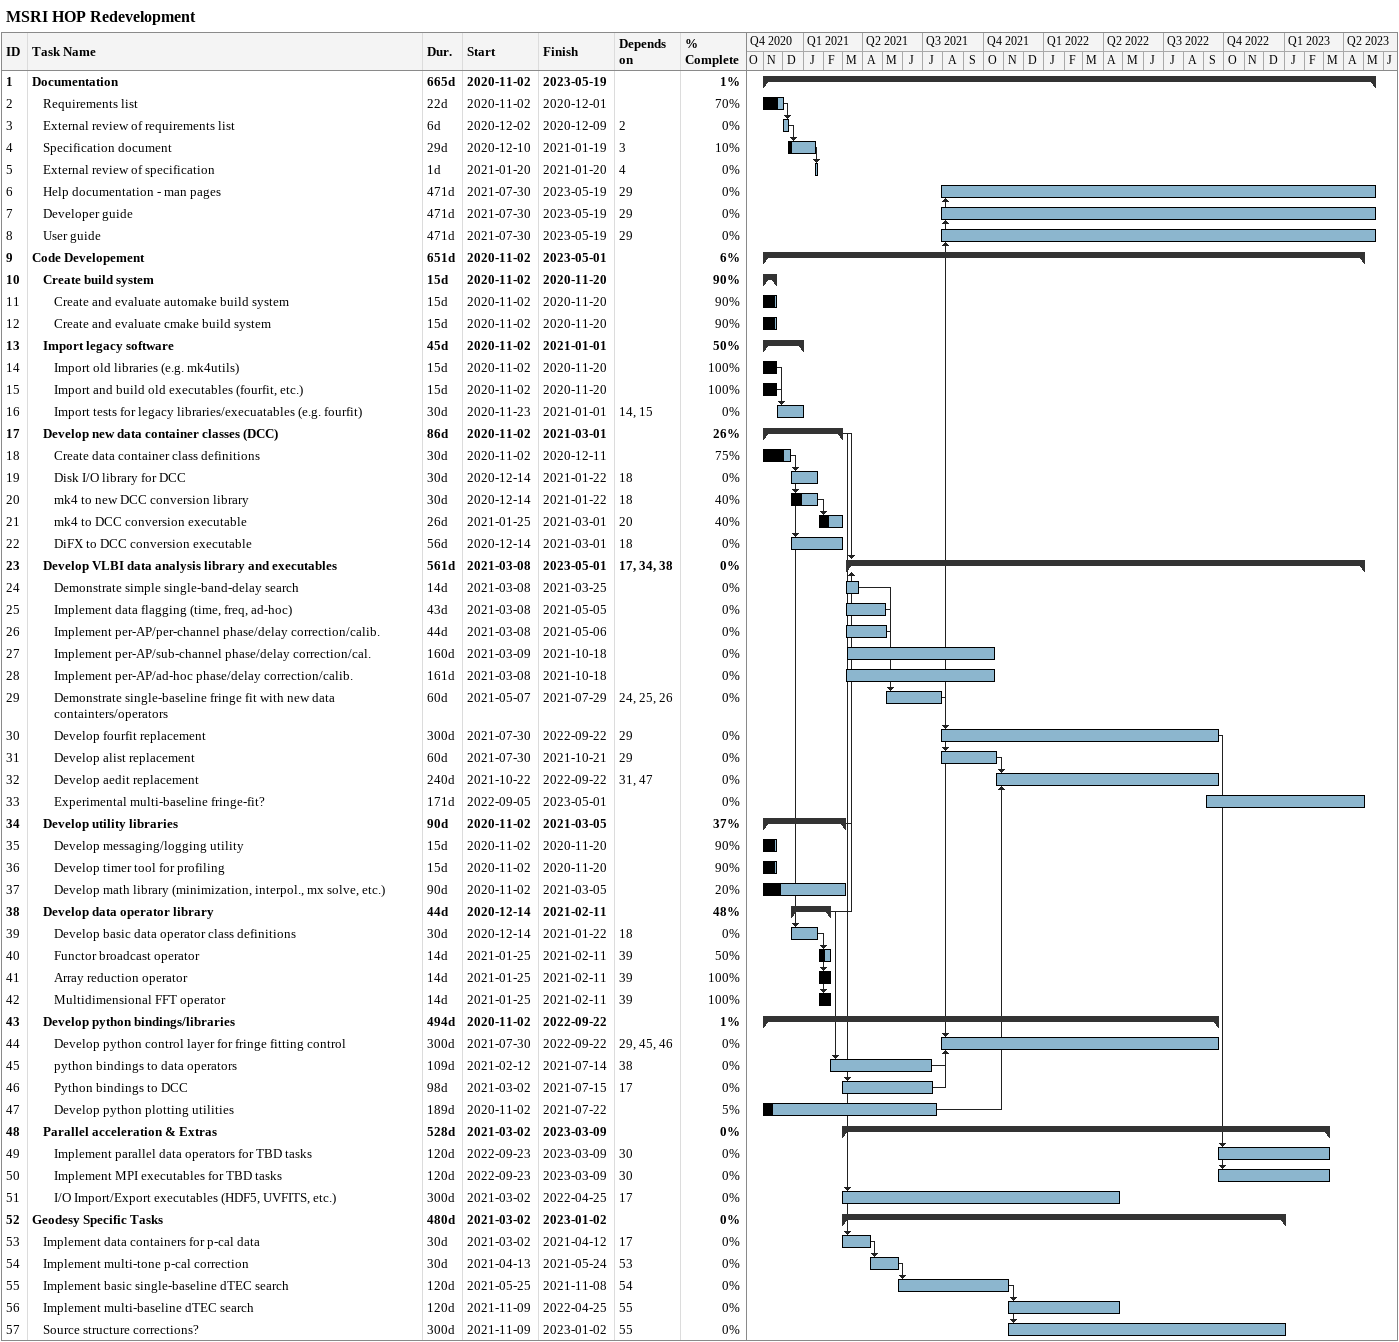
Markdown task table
MSRI HOP Redevelopment

| ID | Level | Task | Duration | Start | Finish | Predecessors | % complete |
|---|---|---|---|---|---|---|---|
| 1 | 1 | **Documentation** | 665d | 2020-11-02 | 2023-05-19 |  | 1 |
| 2 | 2 | Requirements list | 22d | 2020-11-02 | 2020-12-01 |  | 70 |
| 3 | 2 | External review of requirements list | 6d | 2020-12-02 | 2020-12-09 | 2 | 0 |
| 4 | 2 | Specification document | 29d | 2020-12-10 | 2021-01-19 | 3 | 10 |
| 5 | 2 | External review of specification | 1d | 2021-01-20 | 2021-01-20 | 4 | 0 |
| 6 | 2 | Help documentation - man pages | 471d | 2021-07-30 | 2023-05-19 | 29 | 0 |
| 7 | 2 | Developer guide | 471d | 2021-07-30 | 2023-05-19 | 29 | 0 |
| 8 | 2 | User guide | 471d | 2021-07-30 | 2023-05-19 | 29 | 0 |
| 9 | 1 | **Code Developement** | 651d | 2020-11-02 | 2023-05-01 |  | 6 |
| 10 | 2 | **Create build system** | 15d | 2020-11-02 | 2020-11-20 |  | 90 |
| 11 | 3 | Create and evaluate automake build system | 15d | 2020-11-02 | 2020-11-20 |  | 90 |
| 12 | 3 | Create and evaluate cmake build system | 15d | 2020-11-02 | 2020-11-20 |  | 90 |
| 13 | 2 | **Import legacy software** | 45d | 2020-11-02 | 2021-01-01 |  | 50 |
| 14 | 3 | Import old libraries (e.g. mk4utils) | 15d | 2020-11-02 | 2020-11-20 |  | 100 |
| 15 | 3 | Import and build old executables (fourfit, etc.) | 15d | 2020-11-02 | 2020-11-20 |  | 100 |
| 16 | 3 | Import tests for legacy libraries/execuatables (e.g. fourfit) | 30d | 2020-11-23 | 2021-01-01 | 14, 15 | 0 |
| 17 | 2 | **Develop new data container classes (DCC)** | 86d | 2020-11-02 | 2021-03-01 |  | 26 |
| 18 | 3 | Create data container class definitions | 30d | 2020-11-02 | 2020-12-11 |  | 75 |
| 19 | 3 | Disk I/O library for DCC | 30d | 2020-12-14 | 2021-01-22 | 18 | 0 |
| 20 | 3 | mk4 to new DCC conversion library | 30d | 2020-12-14 | 2021-01-22 | 18 | 40 |
| 21 | 3 | mk4 to DCC conversion executable | 26d | 2021-01-25 | 2021-03-01 | 20 | 40 |
| 22 | 3 | DiFX to DCC conversion executable | 56d | 2020-12-14 | 2021-03-01 | 18 | 0 |
| 23 | 2 | **Develop VLBI data analysis library and executables** | 561d | 2021-03-08 | 2023-05-01 | 17, 34, 38 | 0 |
| 24 | 3 | Demonstrate simple single-band-delay search | 14d | 2021-03-08 | 2021-03-25 |  | 0 |
| 25 | 3 | Implement data flagging (time, freq, ad-hoc) | 43d | 2021-03-08 | 2021-05-05 |  | 0 |
| 26 | 3 | Implement per-AP/per-channel phase/delay correction/calib. | 44d | 2021-03-08 | 2021-05-06 |  | 0 |
| 27 | 3 | Implement per-AP/sub-channel phase/delay correction/cal. | 160d | 2021-03-09 | 2021-10-18 |  | 0 |
| 28 | 3 | Implement per-AP/ad-hoc phase/delay correction/calib. | 161d | 2021-03-08 | 2021-10-18 |  | 0 |
| 29 | 3 | Demonstrate single-baseline fringe fit with new data containters/operators | 60d | 2021-05-07 | 2021-07-29 | 24, 25, 26 | 0 |
| 30 | 3 | Develop fourfit replacement | 300d | 2021-07-30 | 2022-09-22 | 29 | 0 |
| 31 | 3 | Develop alist replacement | 60d | 2021-07-30 | 2021-10-21 | 29 | 0 |
| 32 | 3 | Develop aedit replacement | 240d | 2021-10-22 | 2022-09-22 | 31, 47 | 0 |
| 33 | 3 | Experimental multi-baseline fringe-fit? | 171d | 2022-09-05 | 2023-05-01 |  | 0 |
| 34 | 2 | **Develop utility libraries** | 90d | 2020-11-02 | 2021-03-05 |  | 37 |
| 35 | 3 | Develop messaging/logging utility | 15d | 2020-11-02 | 2020-11-20 |  | 90 |
| 36 | 3 | Develop timer tool for profiling | 15d | 2020-11-02 | 2020-11-20 |  | 90 |
| 37 | 3 | Develop math library (minimization, interpol., mx solve, etc.) | 90d | 2020-11-02 | 2021-03-05 |  | 20 |
| 38 | 2 | **Develop data operator library** | 44d | 2020-12-14 | 2021-02-11 |  | 48 |
| 39 | 3 | Develop basic data operator class definitions | 30d | 2020-12-14 | 2021-01-22 | 18 | 0 |
| 40 | 3 | Functor broadcast operator | 14d | 2021-01-25 | 2021-02-11 | 39 | 50 |
| 41 | 3 | Array reduction operator | 14d | 2021-01-25 | 2021-02-11 | 39 | 100 |
| 42 | 3 | Multidimensional FFT operator | 14d | 2021-01-25 | 2021-02-11 | 39 | 100 |
| 43 | 2 | **Develop python bindings/libraries** | 494d | 2020-11-02 | 2022-09-22 |  | 1 |
| 44 | 3 | Develop python control layer for fringe fitting control | 300d | 2021-07-30 | 2022-09-22 | 29, 45, 46 | 0 |
| 45 | 3 | python bindings to data operators | 109d | 2021-02-12 | 2021-07-14 | 38 | 0 |
| 46 | 3 | Python bindings to DCC | 98d | 2021-03-02 | 2021-07-15 | 17 | 0 |
| 47 | 3 | Develop python plotting utilities | 189d | 2020-11-02 | 2021-07-22 |  | 5 |
| 48 | 2 | **Parallel acceleration & Extras** | 528d | 2021-03-02 | 2023-03-09 |  | 0 |
| 49 | 3 | Implement parallel data operators for TBD tasks | 120d | 2022-09-23 | 2023-03-09 | 30 | 0 |
| 50 | 3 | Implement MPI executables for TBD tasks | 120d | 2022-09-23 | 2023-03-09 | 30 | 0 |
| 51 | 3 | I/O Import/Export executables (HDF5, UVFITS, etc.) | 300d | 2021-03-02 | 2022-04-25 | 17 | 0 |
| 52 | 1 | **Geodesy Specific Tasks** | 480d | 2021-03-02 | 2023-01-02 |  | 0 |
| 53 | 2 | Implement data containers for p-cal data | 30d | 2021-03-02 | 2021-04-12 | 17 | 0 |
| 54 | 2 | Implement multi-tone p-cal correction | 30d | 2021-04-13 | 2021-05-24 | 53 | 0 |
| 55 | 2 | Implement basic single-baseline dTEC search | 120d | 2021-05-25 | 2021-11-08 | 54 | 0 |
| 56 | 2 | Implement multi-baseline dTEC search | 120d | 2021-11-09 | 2022-04-25 | 55 | 0 |
| 57 | 2 | Source structure corrections? | 300d | 2021-11-09 | 2023-01-02 | 55 | 0 |
